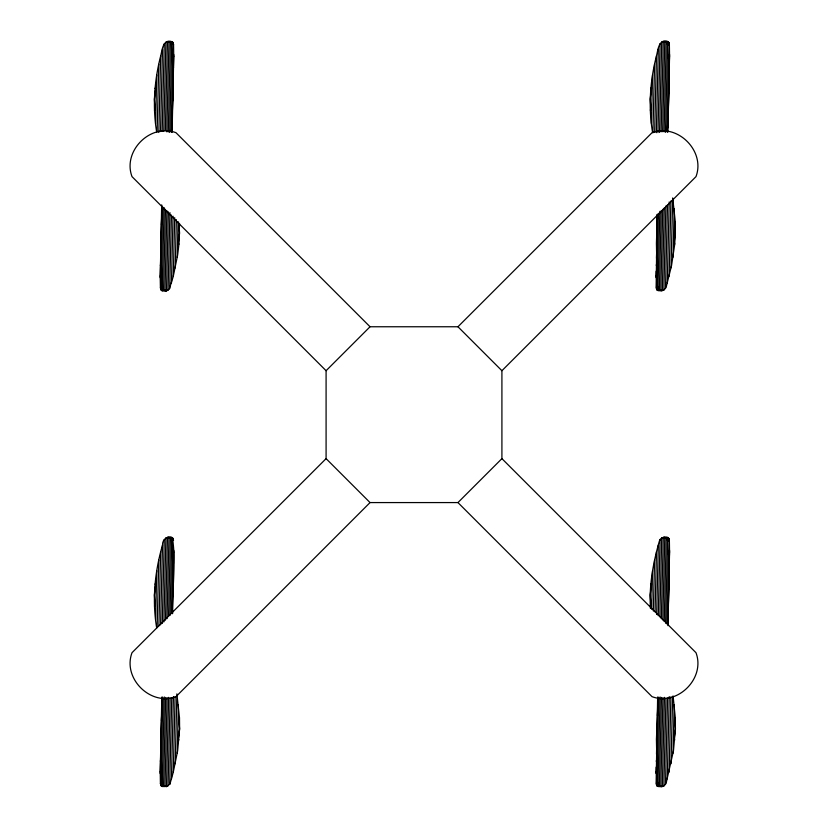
<?xml version="1.0" encoding="UTF-8"?>
<svg xmlns="http://www.w3.org/2000/svg" width="828" height="828" viewBox="0 0 828 828"><rect width="100%" height="100%" fill="white"/><g stroke="black" fill="none" stroke-linecap="round" stroke-linejoin="round"><path stroke-width="1.24" d="M179.51 223.322L178.972 244.063L177.647 255.003L173.218 276.635L169.305 289.148L166.666 290.711L162.184 290.7L161.181 290.162L160.404 287.875L160.218 277.732L161.688 204.889M175.205 763.758L176.892 693.885L179.5 717.917L179.593 728.909L177.647 750.82L173.218 772.452L169.926 784.095L166.666 786.528L161.605 786.362L160.404 783.692L160.228 771.862L161.822 697.093M172.1 132.252L173.735 56.273L173.559 44.443L172.39 41.793C163.012 38.305 162.184 49.815 160.746 55.683C154.256 80.575 152.476 106.719 156.678 132.149M172.607 613.6C171.986 588.584 176.374 562.015 172.39 537.61C167.184 535.488 162.205 539.628 162.516 545.083C154.67 571.879 152.073 600.331 156.678 627.966M672.709 197.933L675.317 221.966L674.789 243.929L671.518 265.726L666.157 287.15L664.346 289.738L661.531 290.649L657.391 290.39L656.138 286.726L657.173 214.4M673.102 695.986L675.317 717.917L675.41 728.909L673.464 750.82L666.157 783.102L664.346 785.689L661.531 786.6L657.391 786.341L656.138 782.677L657.639 697.093M667.917 132.107L669.552 56.138L669.376 44.308L668.206 41.659C658.829 38.171 658.001 49.68 656.563 55.548C650.073 80.44 648.293 106.584 652.495 132.014M667.999 625.657L669.552 552.09L669.376 540.26L668.206 537.61C665.081 536.72 660.475 537.134 659.44 540.85C653.126 562.781 648.955 585.582 650.456 608.476M165.714 290.783L163.551 289.893L162.236 287.916L161.346 276.076L160.673 243.504L162.081 206.11M166.666 786.528L163.954 786.041L162.236 783.733L161.346 771.893L160.673 739.321L162.412 697.104M167.287 41.607L170.009 42.093L171.717 44.401L172.617 56.242L173.29 88.813L171.468 132.232M168.25 537.351L170.413 538.241L171.717 540.218L172.617 552.059L173.29 584.63L172.4 613.6M155.581 123.579L156.751 74.965M157.134 131.704L158.759 64.377M158.831 132.511L160.673 56.004M160.528 131.528L162.516 49.266M162.164 131.455L164.286 43.708M160.218 277.732L161.056 242.956M161.491 224.926L161.864 209.463M163.768 131.269L165.91 42.176M160.663 289.189L161.056 272.557M161.191 272.36L162.764 207.062M165.331 130.669L167.473 41.597M162.184 287.699L164.12 207.6M166.801 131.828L168.974 41.659M155.581 619.396L156.751 570.782M163.551 289.893L165.486 209.308M168.26 131.994L170.413 42.425M164.989 290.659L166.914 210.767M157.134 627.52L158.759 560.194M169.657 132.47L171.779 44.619M166.49 290.721L168.394 211.896M158.893 625.771L160.673 551.821M171.044 131.652L172.773 59.958M168.053 290.142L169.926 212.589M171.882 131.869L172.255 116.417M172.628 100.954L173.062 82.924M173.466 66.178L173.745 54.586M160.591 624.778L162.516 545.083M169.678 288.61L171.458 215.063M162.257 623.401L164.286 539.525M171.448 283.052L173.062 216.212M160.218 773.549L161.056 738.773M161.491 720.743L161.864 705.28M163.892 621.921L165.91 537.993M160.663 785.006L161.056 768.374M161.191 768.177L162.888 697.766M173.29 276.324L174.698 217.66M165.486 620.037L167.473 537.413M162.184 783.516L164.275 696.959M175.205 267.941L176.364 219.668M167.018 618.63L168.974 537.475M163.551 785.71L165.672 697.445M168.529 616.291L170.413 538.241M177.213 257.353L178.082 221.531M164.989 786.476L167.132 697.569M169.968 615.37L171.779 540.436M166.49 786.538L168.643 697.373M171.375 613.393L172.773 555.774M168.053 785.958L170.175 698.066M172.628 596.771L173.093 577.458M173.466 561.995L173.745 550.403M169.678 784.426L171.769 697.973M171.448 778.869L173.435 696.607M173.29 772.141L175.101 696.897M177.213 753.169L178.382 704.556M651.398 123.444L652.567 74.83M652.919 132.842L654.575 64.242M654.648 132.376L656.49 55.859M656.314 132.677L658.332 49.131M657.949 132.604L660.102 43.573M656.035 277.597L656.19 271.149M656.5 258.274L657.028 236.373M657.432 219.637L657.556 214.483M659.543 132.428L661.727 42.042M656.48 289.055L656.542 286.488M661.531 290.649C654.223 288.527 658.622 277.68 657.008 272.226L658.426 213.334M661.117 131.828L663.29 41.462L668.206 41.659M658.001 287.564L659.844 211.337M662.617 131.693L664.791 41.524M651.636 609.16L652.567 570.782M659.367 289.759L661.272 210.457M664.077 131.859L666.23 42.29L664.987 41.566M660.806 290.524L662.762 209.349M653.354 611.012L654.575 560.194M665.474 132.335L667.596 44.484L666.23 42.29M662.307 290.587L664.304 207.88M655.051 611.747L656.49 551.821M666.861 131.517L668.589 59.823L667.596 44.484M669.055 45.561L669.117 42.994M663.87 290.007L665.898 205.986M667.782 127.864L668.186 111.128M668.62 93.098L669.148 71.198M669.428 59.606L669.552 54.451M656.656 614.49L658.332 545.083M665.495 288.475L667.523 204.599M658.26 615.659L660.102 539.525M667.264 282.917L669.221 201.939M656.035 773.549L656.19 767.101M656.5 754.225L657.028 732.335M657.432 715.589L657.836 698.842M659.833 616.756L661.727 537.993M656.48 785.006L656.542 782.439M661.531 786.6C654.223 784.478 658.622 773.631 657.008 768.177L658.705 697.766M669.107 276.179L670.918 200.945M661.334 618.744L663.29 537.413M658.001 783.516L660.092 696.959M671.022 267.806L672.678 199.206M662.804 619.913L664.791 537.475L664.066 537.351M659.367 785.71L661.489 697.445M664.232 621.414L666.23 538.241L664.791 537.475M673.029 257.218L674.199 208.604M660.806 786.476L662.949 697.569M665.598 623.122L667.596 540.436L666.23 538.241M662.307 786.538L664.46 697.373M666.954 623.629L668.589 555.774L667.596 540.436M669.055 541.512L669.117 538.945M663.87 785.958L665.991 698.066M667.782 623.815L668.186 607.079M668.62 589.05L669.148 567.149M669.428 555.557L669.552 550.403M665.495 784.426L667.585 697.973M667.264 778.869L669.252 696.607M669.107 772.141L670.918 696.897M671.022 763.758L672.646 696.431M673.029 753.169L674.199 704.556M657.38 214.4L656.418 243.37L657.008 272.226M667.285 132.097L669.179 88.679L668.589 59.823M658.229 697.104L656.418 739.321L657.008 768.177M667.534 624.436L669.179 584.63L668.589 555.774M155.612 89.486L154.37 99.225L155.24 110.238L154.463 110.217M178.351 242.832L179.593 233.092L178.817 223.301M155.612 585.303L154.37 595.042L155.24 606.055L154.463 606.034M178.351 738.648L179.593 728.909L178.817 719.118M651.429 89.352L650.187 99.091L650.963 108.882M674.168 242.697L675.41 232.958L674.634 223.167M651.429 585.303L650.187 595.042L650.963 604.833M674.168 738.648L675.41 728.909L674.634 719.118M326.087 370.716L370.044 326.76L457.956 326.76L652.029 132.687C677.583 123.041 705.632 151.079 695.986 176.633L501.913 370.716L501.913 458.629L695.986 652.702C705.632 678.256 677.583 706.294 652.029 696.659L457.956 502.575L370.044 502.575L175.971 696.659C150.417 706.294 122.368 678.256 132.014 652.702L326.087 458.629L326.087 370.716L132.014 176.633C122.368 151.079 150.417 123.041 175.971 132.687L370.044 326.76M457.956 502.575L501.913 458.629M163.509 290.297L162.184 290.7M171.22 41.7L171.779 41.617M667.596 41.483L662.441 41.69M658.001 290.566L663.156 290.359M171.779 537.434L166.625 537.641M667.596 537.434L662.441 537.641M162.184 786.517L167.339 786.31M658.001 786.517L663.156 786.31M665.826 41.959L668.6 42.021M666.55 42.559L668.972 42.611M666.654 42.714L669.034 42.766M667.12 43.335L669.231 43.387M667.534 44.267L669.376 44.308M169.171 41.7L172.39 41.793M170.009 42.093L172.783 42.156M170.734 42.694L173.155 42.756M170.837 42.849L173.218 42.901M171.303 43.48L173.414 43.532M668.434 56.107L669.552 56.138M171.717 44.401L173.559 44.443M668.858 66.954L669.479 66.965M172.617 56.242L173.735 56.273M173.042 67.089L173.663 67.099M650.808 88.12L651.584 88.13M154.991 88.254L155.767 88.275M650.28 110.083L651.056 110.103M674.541 221.945L675.317 221.966M674.013 243.908L674.789 243.929M178.196 244.053L178.972 244.063M656.118 265.084L656.739 265.095M656.045 275.91L657.163 275.941M160.301 265.219L160.922 265.229M656.221 287.74L658.053 287.782M160.228 276.045L161.346 276.076M656.366 288.661L658.477 288.703M656.563 289.282L658.933 289.334M656.625 289.427L659.047 289.489M656.997 290.028L659.771 290.09M661.386 290.214L663.445 290.266M657.422 290.411L662.483 290.576M160.404 287.875L162.236 287.916M160.549 288.796L162.661 288.848M160.746 289.417L163.23 289.624M161.181 290.162L167.629 290.4M163.292 290.4L167.339 290.493M161.605 290.545L166.666 290.711M663.104 537.424L668.206 537.61M662.152 537.734L664.211 537.786M665.826 537.91L668.6 537.972M666.55 538.51L668.972 538.573M666.654 538.666L669.034 538.717M667.12 539.297L669.231 539.338M667.534 540.218L669.376 540.26M167.287 537.424L172.39 537.61M166.335 537.734L168.394 537.786M170.009 537.91L172.783 537.972M170.734 538.51L173.155 538.573M170.837 538.666L173.218 538.717M171.303 539.297L173.414 539.338M171.717 540.218L173.559 540.26M668.434 552.059L669.552 552.09M668.858 562.905L669.479 562.916M172.617 552.059L173.735 552.09M173.042 562.905L173.663 562.916M650.808 584.071L651.584 584.092M154.991 584.071L155.767 584.092M650.28 606.034L651.056 606.055M674.541 717.897L675.317 717.917M178.724 717.897L179.5 717.917M674.013 739.87L674.789 739.88M178.196 739.87L178.972 739.88M656.118 761.035L656.739 761.046M656.045 771.862L657.163 771.893M160.301 761.035L160.922 761.046M656.221 783.692L658.053 783.733M160.228 771.862L161.346 771.893M656.366 784.613L658.477 784.665M656.563 785.234L658.933 785.286M656.625 785.389L659.047 785.441M656.997 785.979L659.771 786.041M657.422 786.362L662.483 786.528M160.404 783.692L162.236 783.733M160.549 784.613L162.661 784.665M160.746 785.234L163.116 785.286M160.808 785.389L163.23 785.441M161.181 785.979L163.954 786.041M161.605 786.362L164.793 786.434M457.956 326.76L501.913 370.716M326.087 458.629L370.044 502.575"/></g></svg>
